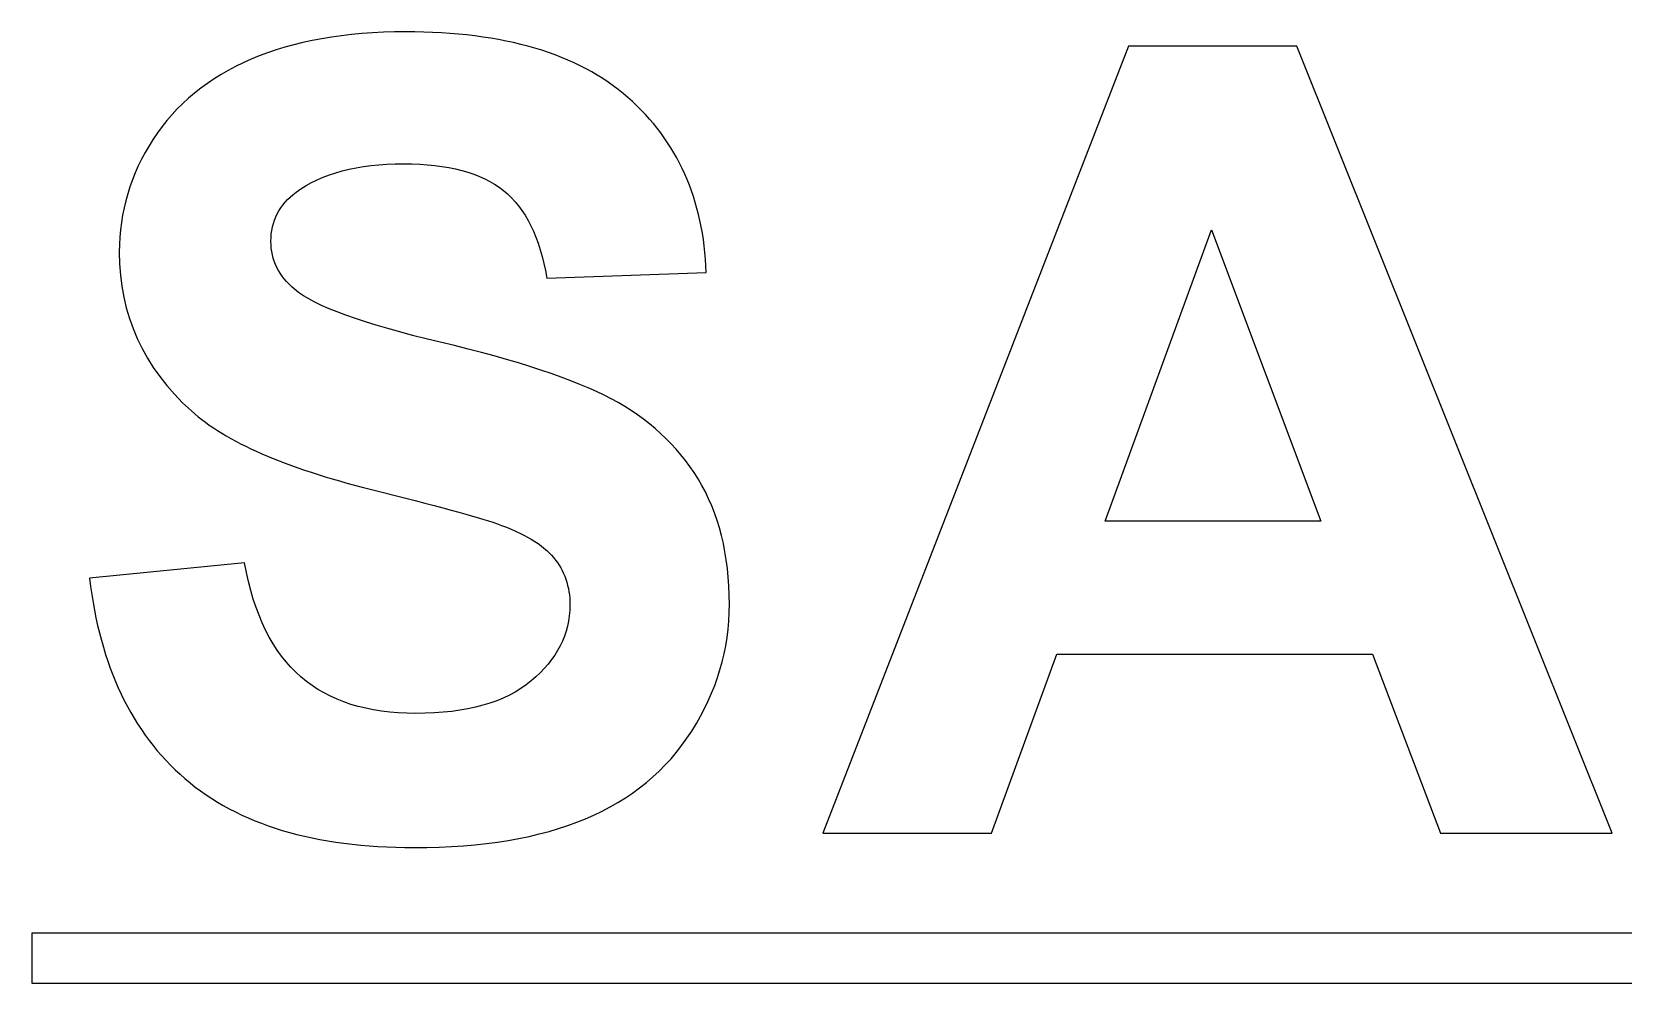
# Model space of a CAD drawing. Header units: millimetres. Extents: x -493 to 473, y -489 to 489.
# Drawn here: x -354.4 to -303.3, y 458.1 to 488.6 of the extents above; entities that cross this region are included whole.
import ezdxf

# ---------------------------------------------------------------- set-up
doc = ezdxf.new("R2010")
doc.units = ezdxf.units.MM
doc.header["$MEASUREMENT"] = 0
doc.layers.add('Layer 1', color=7, linetype='Continuous')

msp = doc.modelspace()

# ---------------------------------------------------------------- linework, layer by layer
at = {"layer": 'Layer 1', "color": 250}
for points, knots in [([(-352.5283, 471.0997), (-352.5283, 471.0997), (-347.5541, 471.5936), (-347.5541, 471.5936), (-347.5541, 471.5936), (-347.2543, 469.9297), (-346.6545, 468.7126), (-345.7432, 467.9306), (-345.7432, 467.9306), (-344.8319, 467.1486), (-343.603, 466.7606), (-342.0567, 466.7606), (-342.0567, 466.7606), (-340.4221, 466.7606), (-339.1874, 467.1075), (-338.3584, 467.8013), (-338.3584, 467.8013), (-337.5294, 468.4951), (-337.1119, 469.3064), (-337.1119, 470.2354), (-337.1119, 470.2354), (-337.1119, 470.8351), (-337.2883, 471.3408), (-337.6352, 471.7641), (-337.6352, 471.7641), (-337.9821, 472.1816), (-338.5936, 472.5461), (-339.4638, 472.8519), (-339.4638, 472.8519), (-340.0576, 473.0635), (-341.4099, 473.4281), (-343.5266, 473.9572), (-343.5266, 473.9572), (-346.2488, 474.6393), (-348.1597, 475.4742), (-349.2592, 476.4678), (-349.2592, 476.4678), (-350.8056, 477.8613), (-351.5758, 479.5605), (-351.5758, 481.5654), (-351.5758, 481.5654), (-351.5758, 482.8531), (-351.2112, 484.0643), (-350.4881, 485.1873), (-350.4881, 485.1873), (-349.759, 486.3103), (-348.7124, 487.1628), (-347.3425, 487.7508), (-347.3425, 487.7508), (-345.9725, 488.3388), (-344.3262, 488.6327), (-342.3859, 488.6327), (-342.3859, 488.6327), (-339.2286, 488.6327), (-336.8473, 487.9331), (-335.254, 486.5278), (-335.254, 486.5278), (-333.6547, 485.1226), (-332.8198, 483.2529), (-332.7375, 480.9069), (-332.7375, 480.9069), (-332.7375, 480.9069), (-337.8528, 480.7305), (-337.8528, 480.7305), (-337.8528, 480.7305), (-338.0703, 482.0358), (-338.5348, 482.9707), (-339.2462, 483.541), (-339.2462, 483.541), (-339.9577, 484.1113), (-341.0278, 484.3994), (-342.4506, 484.3994), (-342.4506, 484.3994), (-343.9205, 484.3994), (-345.0729, 484.0937), (-345.902, 483.4822), (-345.902, 483.4822), (-346.437, 483.0883), (-346.7075, 482.565), (-346.7075, 481.9065), (-346.7075, 481.9065), (-346.7075, 481.3067), (-346.4546, 480.7952), (-345.949, 480.3719), (-345.949, 480.3719), (-345.3081, 479.8251), (-343.75, 479.2606), (-341.2747, 478.6727), (-341.2747, 478.6727), (-338.7994, 478.0906), (-336.9708, 477.4791), (-335.789, 476.8559), (-335.789, 476.8559), (-334.6013, 476.2268), (-333.6723, 475.3742), (-333.0021, 474.2865), (-333.0021, 474.2865), (-332.3318, 473.1987), (-331.9967, 471.8582), (-331.9967, 470.2648), (-331.9967, 470.2648), (-331.9967, 468.8184), (-332.3965, 467.4602), (-333.202, 466.1961), (-333.202, 466.1961), (-334.0075, 464.932), (-335.1423, 463.9913), (-336.6122, 463.3798), (-336.6122, 463.3798), (-338.0821, 462.7624), (-339.9165, 462.4567), (-342.1096, 462.4567), (-342.1096, 462.4567), (-345.3022, 462.4567), (-347.754, 463.1916), (-349.465, 464.6674), (-349.465, 464.6674), (-351.176, 466.1373), (-352.1931, 468.2834), (-352.5283, 471.0997)], [0, 0, 0, 0, 0.0322581, 0.0322581, 0.0322581, 0.0322581, 0.0645161, 0.0645161, 0.0645161, 0.0645161, 0.0967742, 0.0967742, 0.0967742, 0.0967742, 0.1290323, 0.1290323, 0.1290323, 0.1290323, 0.1612903, 0.1612903, 0.1612903, 0.1612903, 0.1935484, 0.1935484, 0.1935484, 0.1935484, 0.2258065, 0.2258065, 0.2258065, 0.2258065, 0.2580645, 0.2580645, 0.2580645, 0.2580645, 0.2903226, 0.2903226, 0.2903226, 0.2903226, 0.3225806, 0.3225806, 0.3225806, 0.3225806, 0.3548387, 0.3548387, 0.3548387, 0.3548387, 0.3870968, 0.3870968, 0.3870968, 0.3870968, 0.4193548, 0.4193548, 0.4193548, 0.4193548, 0.4516129, 0.4516129, 0.4516129, 0.4516129, 0.483871, 0.483871, 0.483871, 0.483871, 0.516129, 0.516129, 0.516129, 0.516129, 0.5483871, 0.5483871, 0.5483871, 0.5483871, 0.5806452, 0.5806452, 0.5806452, 0.5806452, 0.6129032, 0.6129032, 0.6129032, 0.6129032, 0.6451613, 0.6451613, 0.6451613, 0.6451613, 0.6774194, 0.6774194, 0.6774194, 0.6774194, 0.7096774, 0.7096774, 0.7096774, 0.7096774, 0.7419355, 0.7419355, 0.7419355, 0.7419355, 0.7741935, 0.7741935, 0.7741935, 0.7741935, 0.8064516, 0.8064516, 0.8064516, 0.8064516, 0.8387097, 0.8387097, 0.8387097, 0.8387097, 0.8709677, 0.8709677, 0.8709677, 0.8709677, 0.9032258, 0.9032258, 0.9032258, 0.9032258, 0.9354839, 0.9354839, 0.9354839, 0.9354839, 1, 1, 1, 1]), ([(-303.6628, 462.9153), (-303.6628, 462.9153), (-309.172, 462.9153), (-309.172, 462.9153), (-309.172, 462.9153), (-309.172, 462.9153), (-311.3534, 468.6656), (-311.3534, 468.6656), (-311.3534, 468.6656), (-311.3534, 468.6656), (-321.4839, 468.6656), (-321.4839, 468.6656), (-321.4839, 468.6656), (-321.4839, 468.6656), (-323.583, 462.9153), (-323.583, 462.9153), (-323.583, 462.9153), (-323.583, 462.9153), (-328.9922, 462.9153), (-328.9922, 462.9153), (-328.9922, 462.9153), (-328.9922, 462.9153), (-319.185, 488.1741), (-319.185, 488.1741), (-319.185, 488.1741), (-319.185, 488.1741), (-313.7816, 488.1741), (-313.7816, 488.1741), (-313.7816, 488.1741), (-313.7816, 488.1741), (-303.6628, 462.9153), (-303.6628, 462.9153)], [0, 0, 0, 0, 0.1111111, 0.1111111, 0.1111111, 0.1111111, 0.2222222, 0.2222222, 0.2222222, 0.2222222, 0.3333333, 0.3333333, 0.3333333, 0.3333333, 0.4444444, 0.4444444, 0.4444444, 0.4444444, 0.5555556, 0.5555556, 0.5555556, 0.5555556, 0.6666667, 0.6666667, 0.6666667, 0.6666667, 0.7777778, 0.7777778, 0.7777778, 0.7777778, 1, 1, 1, 1]), ([(-313.0114, 472.9342), (-313.0114, 472.9342), (-316.5215, 482.2828), (-316.5215, 482.2828), (-316.5215, 482.2828), (-316.5215, 482.2828), (-319.9317, 472.9342), (-319.9317, 472.9342), (-319.9317, 472.9342), (-319.9317, 472.9342), (-313.0114, 472.9342), (-313.0114, 472.9342)], [0, 0, 0, 0, 0.25, 0.25, 0.25, 0.25, 0.5, 0.5, 0.5, 0.5, 1, 1, 1, 1]), ([(-354.3804, 459.7082), (-354.3804, 459.7082), (-214.8865, 459.7082), (-214.8865, 459.7082), (-214.8865, 459.7082), (-214.8865, 459.7082), (-214.8865, 458.1047), (-214.8865, 458.1047), (-214.8865, 458.1047), (-214.8865, 458.1047), (-354.3804, 458.1047), (-354.3804, 458.1047), (-354.3804, 458.1047), (-354.3804, 458.1047), (-354.3804, 459.7082), (-354.3804, 459.7082)], [0, 0, 0, 0, 0.2, 0.2, 0.2, 0.2, 0.4, 0.4, 0.4, 0.4, 0.6, 0.6, 0.6, 0.6, 1, 1, 1, 1])]:
    msp.add_open_spline(points, degree=3, knots=knots, dxfattribs=at)

doc.saveas('drawing.dxf')
